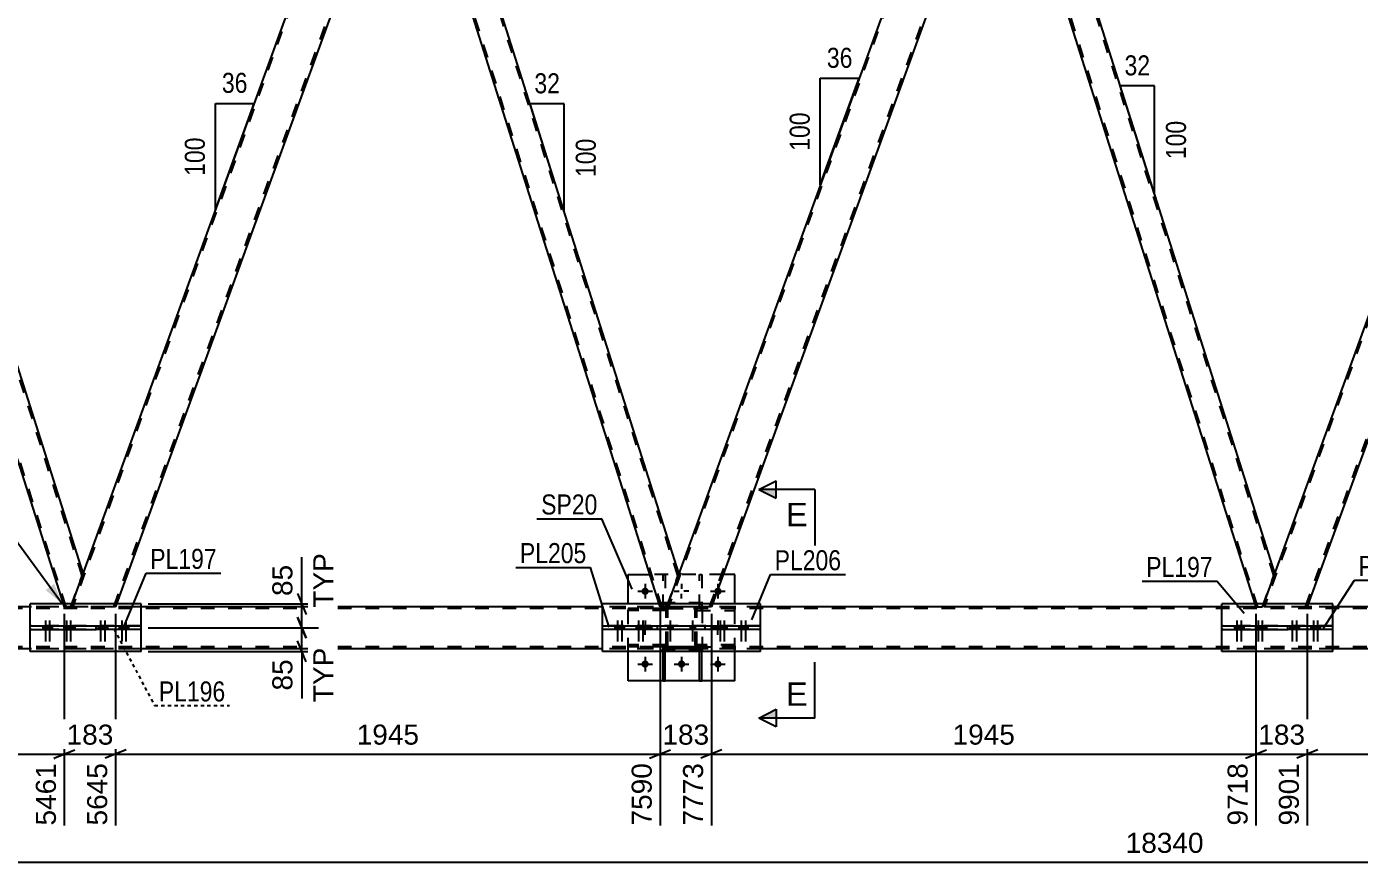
# Model space of a CAD drawing. Header units: millimetres. Extents: x -121 to 720, y -404 to 190.
# Drawn here: x 134.5 to 324.9, y -158.5 to -39.1 of the extents above; entities that cross this region are included whole.
import ezdxf

# ---------------------------------------------------------------- set-up
doc = ezdxf.new("R2010")
doc.units = ezdxf.units.MM
for name, pattern in [('DXK_LINE_DOT2', [3.9198, 1.9599, -1.9599]), ('DXK_LINE_DOT3', [5.9187, 2.979, -0.9799, 0.9799, -0.9799]), ('DXK_LINE_DOT4', [0.9408, 0.4704, -0.4704])]:
    doc.linetypes.add(name, pattern=pattern)
doc.styles.add('Arial', font='ARIAL.TTF', dxfattribs={"height": 0.2})
doc.styles.add('Arial Narrow', font='ARIALN.TTF', dxfattribs={"height": 0.2})

# ---------------------------------------------------------------- blocks, each defined once
blk = doc.blocks.new('Part-318886794-3468 - 3431')
at = {"color": 2, "linetype": 'Continuous'}
for p, q in [((150.88, -121.6), (135.03, -121.6)), ((135.03, -124.76), (135.03, -121.6)), ((150.88, -124.76), (150.88, -121.6)), ((135.03, -128.4), (135.03, -125.24)), ((150.88, -128.4), (150.88, -125.24)), ((150.88, -128.4), (135.03, -128.4))]:
    blk.add_line(p, q, dxfattribs=at)
at = {"color": 7, "linetype": 'DXK_LINE_DOT2'}
for p, q in [((135.03, -125.24), (135.03, -124.76)), ((150.88, -125.24), (150.88, -124.76))]:
    blk.add_line(p, q, dxfattribs=at)
blk = doc.blocks.new('Bolt-318886794-4110 - 3431')
at = {"linetype": 'Continuous'}
for points in [[(315.73, -124.76), (315.01, -124.76), (315.01, -125.24), (315.73, -125.24)], [(316.33, -124.76), (315.61, -124.76), (315.61, -125.24), (316.33, -125.24)], [(318.75, -124.76), (318.03, -124.76), (318.03, -125.24), (318.75, -125.24)], [(319.35, -124.76), (318.63, -124.76), (318.63, -125.24), (319.35, -125.24)]]:
    blk.add_hatch(color=1, dxfattribs=at).paths.add_polyline_path(points)
at = {"color": 1, "linetype": 'Continuous'}
for p, q in [((315.01, -124.76), (315.01, -125.24)), ((315.37, -123.96), (315.37, -126.96)), ((315.61, -124.76), (315.61, -125.24)), ((315.73, -124.76), (315.73, -125.24)), ((315.97, -123.96), (315.97, -126.96)), ((316.33, -124.76), (316.33, -125.24)), ((318.03, -124.76), (318.03, -125.24)), ((318.39, -123.96), (318.39, -126.96)), ((318.63, -124.76), (318.63, -125.24)), ((318.75, -124.76), (318.75, -125.24)), ((318.99, -123.96), (318.99, -126.96)), ((319.35, -124.76), (319.35, -125.24))]:
    blk.add_line(p, q, dxfattribs=at)
blk = doc.blocks.new('Part-318886794-3553 - 3431')
at = {"color": 7, "linetype": 'DXK_LINE_DOT2'}
for p, q in [((619.98, -122.24), (-43.24, -122.24)), ((619.98, -122), (-35.24, -122)), ((150.88, -122), (135.03, -122)), ((239.39, -122), (216.79, -122)), ((321.15, -122), (305.3, -122)), ((619.98, -127.76), (-43.24, -127.76)), ((619.98, -128), (-35.24, -128)), ((150.88, -128), (135.03, -128)), ((239.39, -128), (216.79, -128)), ((321.15, -128), (305.3, -128))]:
    blk.add_line(p, q, dxfattribs=at)
at = {"color": 2, "linetype": 'Continuous'}
for p, q in [((135.03, -122), (69.13, -122)), ((216.79, -122), (150.88, -122)), ((305.3, -122), (239.39, -122)), ((390.43, -122), (321.15, -122)), ((135.03, -128), (69.13, -128)), ((216.79, -128), (150.88, -128)), ((305.3, -128), (239.39, -128)), ((390.43, -128), (321.15, -128))]:
    blk.add_line(p, q, dxfattribs=at)
blk = doc.blocks.new('Bolt-318886794-3619 - 3431')
at = {"linetype": 'Continuous'}
for points in [[(137.56, -124.76), (136.84, -124.76), (136.84, -125.24), (137.56, -125.24)], [(138.16, -124.76), (137.44, -124.76), (137.44, -125.24), (138.16, -125.24)], [(140.57, -124.76), (139.85, -124.76), (139.85, -125.24), (140.57, -125.24)], [(141.17, -124.76), (140.45, -124.76), (140.45, -125.24), (141.17, -125.24)]]:
    blk.add_hatch(color=1, dxfattribs=at).paths.add_polyline_path(points)
at = {"color": 1, "linetype": 'Continuous'}
for p, q in [((136.84, -124.76), (136.84, -125.24)), ((137.2, -123.96), (137.2, -126.96)), ((137.44, -124.76), (137.44, -125.24)), ((137.56, -124.76), (137.56, -125.24)), ((137.8, -123.96), (137.8, -126.96)), ((138.16, -124.76), (138.16, -125.24)), ((139.85, -124.76), (139.85, -125.24)), ((140.21, -123.96), (140.21, -126.96)), ((140.45, -124.76), (140.45, -125.24)), ((140.57, -124.76), (140.57, -125.24)), ((140.81, -123.96), (140.81, -126.96)), ((141.17, -124.76), (141.17, -125.24))]:
    blk.add_line(p, q, dxfattribs=at)
blk = doc.blocks.new('Bolt-318886794-3721 - 3431')
at = {"linetype": 'Continuous'}
for points in [[(223.42, -119.8, -1), (222.38, -119.8, -1)], [(233.82, -119.8, -1), (232.78, -119.8, -1)], [(223.42, -130.2, -1), (222.38, -130.2, -1)], [(228.62, -130.2, -1), (227.58, -130.2, -1)], [(233.82, -130.2, -1), (232.78, -130.2, -1)]]:
    blk.add_hatch(color=1, dxfattribs=at).paths.add_polyline_path(points)
at = {"color": 1, "linetype": 'Continuous'}
for p, q in [((221.86, -119.8), (223.94, -119.8)), ((222.9, -118.76), (222.9, -120.84)), ((227.06, -119.8), (227.76, -119.8)), ((228.1, -118.76), (228.1, -119.45)), ((229.14, -119.8), (228.45, -119.8)), ((232.26, -119.8), (234.34, -119.8)), ((233.3, -118.76), (233.3, -120.84)), ((228.1, -120.84), (228.1, -120.15)), ((221.86, -125), (222.56, -125)), ((222.9, -123.96), (222.9, -124.65)), ((222.9, -126.04), (222.9, -125.35)), ((223.94, -125), (223.25, -125)), ((232.26, -125), (232.96, -125)), ((233.3, -123.96), (233.3, -124.65)), ((233.3, -126.04), (233.3, -125.35)), ((234.34, -125), (233.65, -125)), ((222.9, -129.16), (222.9, -131.24)), ((228.1, -129.16), (228.1, -131.24)), ((233.3, -129.16), (233.3, -131.24)), ((221.86, -130.2), (223.94, -130.2)), ((227.06, -130.2), (229.14, -130.2)), ((232.26, -130.2), (234.34, -130.2))]:
    blk.add_line(p, q, dxfattribs=at)
blk = doc.blocks.new('Bolt-318886794-3722 - 3431')
at = {"linetype": 'Continuous'}
for points in [[(307.82, -124.76), (307.1, -124.76), (307.1, -125.24), (307.82, -125.24)], [(308.43, -124.76), (307.71, -124.76), (307.71, -125.24), (308.43, -125.24)], [(310.84, -124.76), (310.12, -124.76), (310.12, -125.24), (310.84, -125.24)], [(311.44, -124.76), (310.72, -124.76), (310.72, -125.24), (311.44, -125.24)]]:
    blk.add_hatch(color=1, dxfattribs=at).paths.add_polyline_path(points)
at = {"color": 1, "linetype": 'Continuous'}
for p, q in [((307.1, -124.76), (307.1, -125.24)), ((307.46, -123.96), (307.46, -126.96)), ((307.71, -124.76), (307.71, -125.24)), ((307.82, -124.76), (307.82, -125.24)), ((308.07, -123.96), (308.07, -126.96)), ((308.43, -124.76), (308.43, -125.24)), ((310.12, -124.76), (310.12, -125.24)), ((310.48, -123.96), (310.48, -126.96)), ((310.72, -124.76), (310.72, -125.24)), ((310.84, -124.76), (310.84, -125.24)), ((311.08, -123.96), (311.08, -126.96)), ((311.44, -124.76), (311.44, -125.24))]:
    blk.add_line(p, q, dxfattribs=at)
blk = doc.blocks.new('Part-318886794-3852 - 3431')
at = {"color": 2, "linetype": 'Continuous'}
for p, q in [((239.39, -121.6), (216.79, -121.6)), ((216.79, -124.76), (216.79, -121.6)), ((239.39, -124.76), (239.39, -121.6)), ((216.79, -128.4), (216.79, -125.24)), ((239.39, -128.4), (239.39, -125.24)), ((239.39, -128.4), (216.79, -128.4))]:
    blk.add_line(p, q, dxfattribs=at)
at = {"color": 7, "linetype": 'DXK_LINE_DOT2'}
for p, q in [((216.79, -125.24), (216.79, -124.76)), ((239.39, -125.24), (239.39, -124.76))]:
    blk.add_line(p, q, dxfattribs=at)
blk = doc.blocks.new('Part-318886794-3872 - 3431')
at = {"color": 7, "linetype": 'DXK_LINE_DOT2'}
for p, q in [((235.7, -122.24), (230.3, -122.24)), ((230.3, -122.24), (230.3, -122.56)), ((230.3, -122.56), (235.7, -122.56)), ((230.9, -122.56), (230.9, -122.24)), ((235.7, -122.56), (235.7, -122.24))]:
    blk.add_line(p, q, dxfattribs=at)
blk = doc.blocks.new('Part-318886794-3759 - 3431')
at = {"color": 7, "linetype": 'DXK_LINE_DOT2'}
for p, q in [((190.55, -3), (188.82, -7.77)), ((191.5, -3), (190.55, -3)), ((227.59, -117.6), (191.25, -3)), ((191.63, -3.4), (191.5, -3)), ((225.29, -122), (188.95, -7.4)), ((225.99, -122), (227.73, -117.23)), ((225.04, -122), (224.92, -121.6)), ((225.04, -122), (225.99, -122))]:
    blk.add_line(p, q, dxfattribs=at)
at = {"color": 2, "linetype": 'Continuous'}
for p, q in [((227.73, -117.23), (191.63, -3.4)), ((224.92, -121.6), (188.82, -7.77))]:
    blk.add_line(p, q, dxfattribs=at)
blk = doc.blocks.new('Part-318886794-3784 - 3431')
at = {"color": 2, "linetype": 'Continuous'}
for p, q in [((184.02, -3.4), (141, -121.6)), ((190.41, -3.4), (147.39, -121.6))]:
    blk.add_line(p, q, dxfattribs=at)
at = {"color": 7, "linetype": 'DXK_LINE_DOT2'}
for p, q in [((184.42, -3), (141.11, -122)), ((146.99, -122), (190.3, -3)), ((184.02, -3.4), (184.17, -3)), ((184.17, -3), (190.55, -3)), ((190.55, -3), (190.41, -3.4)), ((141, -121.6), (140.86, -122)), ((147.39, -121.6), (147.24, -122)), ((147.24, -122), (140.86, -122))]:
    blk.add_line(p, q, dxfattribs=at)
blk = doc.blocks.new('Part-318886794-3789 - 3431')
at = {"color": 2, "linetype": 'Continuous'}
for p, q in [((354.29, -3.4), (311.27, -121.6)), ((360.68, -3.4), (317.65, -121.6))]:
    blk.add_line(p, q, dxfattribs=at)
at = {"color": 7, "linetype": 'DXK_LINE_DOT2'}
for p, q in [((354.69, -3), (311.38, -122)), ((317.25, -122), (360.57, -3)), ((354.29, -3.4), (354.44, -3)), ((354.44, -3), (360.82, -3)), ((360.82, -3), (360.68, -3.4)), ((311.27, -121.6), (311.12, -122)), ((317.65, -121.6), (317.51, -122)), ((317.51, -122), (311.12, -122))]:
    blk.add_line(p, q, dxfattribs=at)
blk = doc.blocks.new('Part-318886794-3940 - 3431')
at = {"color": 7, "linetype": 'DXK_LINE_DOT2'}
for p, q in [((235.7, -127.44), (230.3, -127.44)), ((230.3, -127.44), (230.3, -127.76)), ((230.9, -127.76), (230.9, -127.44)), ((235.7, -127.76), (235.7, -127.44)), ((230.3, -127.76), (235.7, -127.76))]:
    blk.add_line(p, q, dxfattribs=at)
blk = doc.blocks.new('Part-318886794-3938 - 3431')
at = {"color": 7, "linetype": 'DXK_LINE_DOT2'}
for p, q in [((225.9, -127.44), (220.5, -127.44)), ((220.5, -127.44), (220.5, -127.76)), ((225.3, -127.76), (225.3, -127.44)), ((225.9, -127.76), (225.9, -127.44)), ((225.9, -127.76), (220.5, -127.76))]:
    blk.add_line(p, q, dxfattribs=at)
blk = doc.blocks.new('Part-318886794-3836 - 3431')
at = {"color": 7, "linetype": 'DXK_LINE_DOT2'}
for p, q in [((275.69, -3), (273.95, -7.77)), ((276.64, -3), (275.69, -3)), ((312.73, -117.6), (276.39, -3)), ((276.76, -3.4), (276.64, -3)), ((310.43, -122), (274.09, -7.4)), ((311.12, -122), (312.86, -117.23)), ((310.18, -122), (310.05, -121.6)), ((310.18, -122), (311.12, -122))]:
    blk.add_line(p, q, dxfattribs=at)
at = {"color": 2, "linetype": 'Continuous'}
for p, q in [((312.86, -117.23), (276.76, -3.4)), ((310.05, -121.6), (273.95, -7.77))]:
    blk.add_line(p, q, dxfattribs=at)
blk = doc.blocks.new('Part-318886794-3853 - 3431')
at = {"color": 7, "linetype": 'DXK_LINE_DOT2'}
for p, q in [((231.1, -121.46), (225.1, -121.46)), ((225.1, -128.26), (225.1, -121.46)), ((231.1, -128.26), (231.1, -121.46)), ((231.1, -128.26), (225.1, -128.26))]:
    blk.add_line(p, q, dxfattribs=at)
blk = doc.blocks.new('Part-318886794-3854 - 3431')
at = {"color": 7, "linetype": 'DXK_LINE_DOT2'}
for p, q in [((225.9, -122.48), (225.94, -122.3)), ((225.94, -122.3), (225.9, -122.48)), ((225.9, -127.52), (225.9, -122.48)), ((226.14, -122.48), (226.16, -122.39)), ((226.14, -127.52), (226.14, -122.48)), ((226.16, -122.39), (226.21, -122.31)), ((226.2, -122.04), (226.38, -122)), ((226.38, -122), (226.2, -122.04)), ((226.21, -122.31), (226.29, -122.26)), ((226.29, -122.26), (226.38, -122.24)), ((229.82, -122), (226.38, -122)), ((226.38, -122.24), (229.82, -122.24)), ((229.82, -122), (230.01, -122.04)), ((230.01, -122.04), (229.82, -122)), ((229.82, -122.24), (229.92, -122.26)), ((229.92, -122.26), (229.99, -122.31)), ((229.99, -122.31), (230.05, -122.39)), ((230.05, -122.39), (230.06, -122.48)), ((230.06, -127.52), (230.06, -122.48)), ((230.27, -122.3), (230.3, -122.48)), ((230.3, -122.48), (230.27, -122.3)), ((230.3, -127.52), (230.3, -122.48)), ((225.94, -127.7), (225.9, -127.52)), ((225.9, -127.52), (225.94, -127.7)), ((226.16, -127.61), (226.14, -127.52)), ((230.06, -127.52), (230.05, -127.61)), ((230.3, -127.52), (230.27, -127.7)), ((230.27, -127.7), (230.3, -127.52)), ((226.21, -127.69), (226.16, -127.61)), ((226.38, -128), (226.2, -127.96)), ((226.2, -127.96), (226.38, -128)), ((226.29, -127.74), (226.21, -127.69)), ((226.38, -127.76), (226.29, -127.74)), ((229.82, -127.76), (226.38, -127.76)), ((229.82, -128), (226.38, -128)), ((229.92, -127.74), (229.82, -127.76)), ((230.01, -127.96), (229.82, -128)), ((229.82, -128), (230.01, -127.96)), ((229.99, -127.69), (229.92, -127.74)), ((230.05, -127.61), (229.99, -127.69))]:
    blk.add_line(p, q, dxfattribs=at)
at = {"color": 7, "linetype": 'DXK_LINE_DOT3'}
blk.add_line((228.1, -125), (228.1, -125), dxfattribs=at)
at = {"color": 7, "linetype": 'DXK_LINE_DOT2'}
for centre, start, end in [((226.38, -122.48), 112.5001, 157.5001), ((226.38, -122.48), 112.5001, 157.5001), ((229.82, -122.48), 22.5001, 67.5001), ((229.82, -122.48), 22.5001, 67.5001), ((226.38, -127.52), 202.5001, 247.5001), ((226.38, -127.52), 202.5001, 247.5001), ((229.82, -127.52), 292.5001, 337.5001), ((229.82, -127.52), 292.5001, 337.5001)]:
    blk.add_arc(centre, 0.48, start, end, dxfattribs=at)
blk = doc.blocks.new('Part-318886794-3855 - 3431')
at = {"color": 7, "linetype": 'DXK_LINE_DOT2'}
for p, q in [((225.78, -127.76), (225.46, -127.76)), ((225.46, -128.4), (225.46, -127.76)), ((225.46, -128.36), (225.78, -128.36)), ((225.78, -128.4), (225.78, -127.76))]:
    blk.add_line(p, q, dxfattribs=at)
at = {"color": 2, "linetype": 'Continuous'}
for p, q in [((225.46, -132.6), (225.46, -128.4)), ((225.78, -132.6), (225.78, -128.4)), ((225.46, -132.6), (225.78, -132.6))]:
    blk.add_line(p, q, dxfattribs=at)
blk = doc.blocks.new('Part-318886794-3877 - 3431')
at = {"color": 7, "linetype": 'DXK_LINE_DOT2'}
for p, q in [((230.98, -127.76), (230.66, -127.76)), ((230.66, -128.4), (230.66, -127.76)), ((230.66, -128.36), (230.98, -128.36)), ((230.98, -128.4), (230.98, -127.76))]:
    blk.add_line(p, q, dxfattribs=at)
at = {"color": 2, "linetype": 'Continuous'}
for p, q in [((230.66, -132.6), (230.66, -128.4)), ((230.98, -132.6), (230.98, -128.4)), ((230.66, -132.6), (230.98, -132.6))]:
    blk.add_line(p, q, dxfattribs=at)
blk = doc.blocks.new('Part-318886794-3936 - 3431')
at = {"color": 7, "linetype": 'DXK_LINE_DOT2'}
for p, q in [((225.46, -122.24), (225.46, -117.4)), ((225.46, -117.4), (225.78, -117.4)), ((225.78, -117.4), (225.78, -122.24)), ((225.46, -121.64), (225.78, -121.64)), ((225.78, -122.24), (225.46, -122.24))]:
    blk.add_line(p, q, dxfattribs=at)
blk = doc.blocks.new('Part-318886794-3937 - 3431')
at = {"color": 7, "linetype": 'DXK_LINE_DOT2'}
for p, q in [((230.66, -122.24), (230.66, -117.4)), ((230.66, -117.4), (230.98, -117.4)), ((230.98, -117.4), (230.98, -122.24)), ((230.66, -121.64), (230.98, -121.64)), ((230.98, -122.24), (230.66, -122.24))]:
    blk.add_line(p, q, dxfattribs=at)
blk = doc.blocks.new('Part-318886794-3939 - 3431')
at = {"color": 7, "linetype": 'DXK_LINE_DOT2'}
for p, q in [((225.9, -122.24), (220.5, -122.24)), ((220.5, -122.24), (220.5, -122.56)), ((225.9, -122.56), (220.5, -122.56)), ((225.3, -122.56), (225.3, -122.24)), ((225.9, -122.56), (225.9, -122.24))]:
    blk.add_line(p, q, dxfattribs=at)
blk = doc.blocks.new('Part-318886794-3961 - 3431')
at = {"color": 7, "linetype": 'DXK_LINE_DOT2'}
for p, q in [((105.42, -3), (103.68, -7.77)), ((106.37, -3), (105.42, -3)), ((142.46, -117.6), (106.12, -3)), ((106.5, -3.4), (106.37, -3)), ((140.16, -122), (103.82, -7.4)), ((140.86, -122), (142.59, -117.23)), ((139.91, -122), (139.78, -121.6)), ((139.91, -122), (140.86, -122))]:
    blk.add_line(p, q, dxfattribs=at)
at = {"color": 2, "linetype": 'Continuous'}
for p, q in [((142.59, -117.23), (106.5, -3.4)), ((139.78, -121.6), (103.68, -7.77))]:
    blk.add_line(p, q, dxfattribs=at)
blk = doc.blocks.new('Part-318886794-3966 - 3431')
at = {"color": 2, "linetype": 'Continuous'}
for p, q in [((269.16, -3.4), (226.14, -121.6)), ((275.54, -3.4), (232.52, -121.6))]:
    blk.add_line(p, q, dxfattribs=at)
at = {"color": 7, "linetype": 'DXK_LINE_DOT2'}
for p, q in [((269.56, -3), (226.25, -122)), ((232.12, -122), (275.43, -3)), ((269.16, -3.4), (269.3, -3)), ((269.3, -3), (275.69, -3)), ((275.69, -3), (275.54, -3.4)), ((226.14, -121.6), (225.99, -122)), ((232.52, -121.6), (232.38, -122)), ((232.38, -122), (225.99, -122))]:
    blk.add_line(p, q, dxfattribs=at)
blk = doc.blocks.new('Bolt-318886794-4025 - 3431')
at = {"linetype": 'Continuous'}
for points in [[(145.46, -124.76), (144.74, -124.76), (144.74, -125.24), (145.46, -125.24)], [(146.06, -124.76), (145.34, -124.76), (145.34, -125.24), (146.06, -125.24)], [(148.48, -124.76), (147.76, -124.76), (147.76, -125.24), (148.48, -125.24)], [(149.08, -124.76), (148.36, -124.76), (148.36, -125.24), (149.08, -125.24)]]:
    blk.add_hatch(color=1, dxfattribs=at).paths.add_polyline_path(points)
at = {"color": 1, "linetype": 'Continuous'}
for p, q in [((144.74, -124.76), (144.74, -125.24)), ((145.1, -123.96), (145.1, -126.96)), ((145.34, -124.76), (145.34, -125.24)), ((145.46, -124.76), (145.46, -125.24)), ((145.7, -123.96), (145.7, -126.96)), ((146.06, -124.76), (146.06, -125.24)), ((147.76, -124.76), (147.76, -125.24)), ((148.12, -123.96), (148.12, -126.96)), ((148.36, -124.76), (148.36, -125.24)), ((148.48, -124.76), (148.48, -125.24)), ((148.72, -123.96), (148.72, -126.96)), ((149.08, -124.76), (149.08, -125.24))]:
    blk.add_line(p, q, dxfattribs=at)
blk = doc.blocks.new('Part-318886794-4030 - 3431')
at = {"color": 2, "linetype": 'Continuous'}
for p, q in [((135.03, -124.76), (135.03, -124.76)), ((135.03, -124.76), (144.48, -124.76)), ((135.03, -125.24), (135.03, -124.76)), ((135.03, -125.24), (144.48, -125.24)), ((141.44, -125.24), (141.44, -124.76)), ((144.48, -124.76), (150.89, -124.76)), ((144.48, -125.24), (144.48, -124.76)), ((150.89, -125.24), (144.48, -125.24)), ((150.89, -124.76), (150.89, -124.76)), ((150.89, -125.24), (150.89, -124.76))]:
    blk.add_line(p, q, dxfattribs=at)
at = {"color": 7, "linetype": 'DXK_LINE_DOT2'}
for p, q in [((150.89, -124.76), (135.03, -124.76)), ((135.03, -124.76), (135.03, -124.76)), ((150.89, -125.24), (135.03, -125.24)), ((150.89, -124.76), (150.89, -124.76))]:
    blk.add_line(p, q, dxfattribs=at)
blk = doc.blocks.new('Part-318886794-4067 - 3431')
at = {"color": 2, "linetype": 'Continuous'}
for p, q in [((305.3, -124.76), (305.3, -124.76)), ((305.3, -124.76), (314.74, -124.76)), ((305.3, -125.24), (305.3, -124.76)), ((305.3, -125.24), (314.74, -125.24)), ((311.71, -125.24), (311.71, -124.76)), ((314.74, -124.76), (321.15, -124.76)), ((314.74, -125.24), (314.74, -124.76)), ((321.15, -125.24), (314.74, -125.24)), ((321.15, -124.76), (321.15, -124.76)), ((321.15, -125.24), (321.15, -124.76))]:
    blk.add_line(p, q, dxfattribs=at)
at = {"color": 7, "linetype": 'DXK_LINE_DOT2'}
for p, q in [((321.15, -124.76), (305.3, -124.76)), ((305.3, -124.76), (305.3, -124.76)), ((321.15, -125.24), (305.3, -125.24)), ((321.15, -124.76), (321.15, -124.76))]:
    blk.add_line(p, q, dxfattribs=at)
blk = doc.blocks.new('Bolt-318886794-4068 - 3431')
at = {"linetype": 'Continuous'}
for points in [[(233.97, -124.76), (233.25, -124.76), (233.25, -125.24), (233.97, -125.24)], [(234.57, -124.76), (233.85, -124.76), (233.85, -125.24), (234.57, -125.24)], [(236.99, -124.76), (236.27, -124.76), (236.27, -125.24), (236.99, -125.24)], [(237.59, -124.76), (236.87, -124.76), (236.87, -125.24), (237.59, -125.24)]]:
    blk.add_hatch(color=1, dxfattribs=at).paths.add_polyline_path(points)
at = {"color": 1, "linetype": 'Continuous'}
for p, q in [((233.25, -124.76), (233.25, -125.24)), ((233.61, -123.96), (233.61, -126.96)), ((233.85, -124.76), (233.85, -125.24)), ((233.97, -124.76), (233.97, -125.24)), ((234.21, -123.96), (234.21, -126.96)), ((234.57, -124.76), (234.57, -125.24)), ((236.27, -124.76), (236.27, -125.24)), ((236.63, -123.96), (236.63, -126.96)), ((236.87, -124.76), (236.87, -125.24)), ((236.99, -124.76), (236.99, -125.24)), ((237.23, -123.96), (237.23, -126.96)), ((237.59, -124.76), (237.59, -125.24))]:
    blk.add_line(p, q, dxfattribs=at)
blk = doc.blocks.new('Bolt-318886794-4069 - 3431')
at = {"linetype": 'Continuous'}
for points in [[(226.85, -124.76), (226.13, -124.76), (226.13, -125.24), (226.85, -125.24)], [(226.85, -124.76), (226.13, -124.76), (226.13, -125.24), (226.85, -125.24)], [(230.05, -124.76), (229.33, -124.76), (229.33, -125.24), (230.05, -125.24)], [(230.05, -124.76), (229.33, -124.76), (229.33, -125.24), (230.05, -125.24)]]:
    blk.add_hatch(color=1, dxfattribs=at).paths.add_polyline_path(points)
at = {"color": 1, "linetype": 'Continuous'}
for p, q in [((226.13, -124.76), (226.13, -125.24)), ((226.13, -124.76), (226.13, -125.24)), ((226.49, -123.96), (226.49, -126.96)), ((226.49, -123.96), (226.49, -126.96)), ((226.85, -124.76), (226.85, -125.24)), ((226.85, -124.76), (226.85, -125.24)), ((229.33, -124.76), (229.33, -125.24)), ((229.33, -124.76), (229.33, -125.24)), ((229.69, -123.96), (229.69, -126.96)), ((229.69, -123.96), (229.69, -126.96)), ((230.05, -124.76), (230.05, -125.24)), ((230.05, -124.76), (230.05, -125.24))]:
    blk.add_line(p, q, dxfattribs=at)
blk = doc.blocks.new('Bolt-318886794-4070 - 3431')
at = {"linetype": 'Continuous'}
for points in [[(219.31, -124.76), (218.59, -124.76), (218.59, -125.24), (219.31, -125.24)], [(219.92, -124.76), (219.2, -124.76), (219.2, -125.24), (219.92, -125.24)], [(222.33, -124.76), (221.61, -124.76), (221.61, -125.24), (222.33, -125.24)], [(222.93, -124.76), (222.21, -124.76), (222.21, -125.24), (222.93, -125.24)]]:
    blk.add_hatch(color=1, dxfattribs=at).paths.add_polyline_path(points)
at = {"color": 1, "linetype": 'Continuous'}
for p, q in [((218.59, -124.76), (218.59, -125.24)), ((218.95, -123.96), (218.95, -126.96)), ((219.2, -124.76), (219.2, -125.24)), ((219.31, -124.76), (219.31, -125.24)), ((219.56, -123.96), (219.56, -126.96)), ((219.92, -124.76), (219.92, -125.24)), ((221.61, -124.76), (221.61, -125.24)), ((221.97, -123.96), (221.97, -126.96)), ((222.21, -124.76), (222.21, -125.24)), ((222.33, -124.76), (222.33, -125.24)), ((222.57, -123.96), (222.57, -126.96)), ((222.93, -124.76), (222.93, -125.24))]:
    blk.add_line(p, q, dxfattribs=at)
blk = doc.blocks.new('Part-318886794-4075 - 3431')
at = {"color": 2, "linetype": 'Continuous'}
for p, q in [((216.79, -124.76), (216.79, -124.76)), ((216.79, -124.76), (232.99, -124.76)), ((216.79, -125.24), (216.79, -124.76)), ((232.99, -125.24), (216.79, -125.24)), ((223.2, -125.24), (223.2, -124.76)), ((224.69, -125.24), (224.69, -124.76)), ((231.49, -125.24), (231.49, -124.76)), ((232.99, -124.76), (239.39, -124.76)), ((232.99, -125.24), (232.99, -124.76)), ((239.39, -125.24), (232.99, -125.24)), ((239.39, -124.76), (239.39, -124.76)), ((239.39, -125.24), (239.39, -124.76))]:
    blk.add_line(p, q, dxfattribs=at)
at = {"color": 7, "linetype": 'DXK_LINE_DOT2'}
for p, q in [((239.39, -124.76), (216.79, -124.76)), ((216.79, -124.76), (216.79, -124.76)), ((239.39, -125.24), (216.79, -125.24)), ((239.39, -124.76), (239.39, -124.76))]:
    blk.add_line(p, q, dxfattribs=at)
blk = doc.blocks.new('Part-318886794-4196 - 3431')
at = {"color": 2, "linetype": 'Continuous'}
for p, q in [((321.15, -121.6), (305.3, -121.6)), ((305.3, -124.76), (305.3, -121.6)), ((321.15, -124.76), (321.15, -121.6)), ((305.3, -128.4), (305.3, -125.24)), ((321.15, -128.4), (321.15, -125.24)), ((321.15, -128.4), (305.3, -128.4))]:
    blk.add_line(p, q, dxfattribs=at)
at = {"color": 7, "linetype": 'DXK_LINE_DOT2'}
for p, q in [((305.3, -125.24), (305.3, -124.76)), ((321.15, -125.24), (321.15, -124.76))]:
    blk.add_line(p, q, dxfattribs=at)
blk = doc.blocks.new('Part-318886794-4201 - 3431')
at = {"color": 2, "linetype": 'Continuous'}
for p, q in [((220.5, -121.6), (220.5, -117.4)), ((220.5, -117.4), (223.58, -117.4)), ((235.7, -117.4), (234.05, -117.4)), ((235.7, -121.6), (235.7, -117.4)), ((220.5, -132.6), (220.5, -128.4)), ((235.7, -132.6), (235.7, -128.4)), ((235.7, -132.6), (220.5, -132.6))]:
    blk.add_line(p, q, dxfattribs=at)
at = {"color": 7, "linetype": 'DXK_LINE_DOT2'}
for p, q in [((234.05, -117.4), (223.58, -117.4)), ((220.5, -128.4), (220.5, -121.6)), ((235.7, -128.4), (235.7, -121.6))]:
    blk.add_line(p, q, dxfattribs=at)
blk = doc.blocks.new('StraightDimension-318886794-4505 - 3431')
at = {"color": 7, "linetype": 'Continuous'}
for p, q in [((225.04, -123), (225.04, -153.26)), ((232.38, -123), (232.38, -153.26)), ((223.54, -143.66), (226.54, -142.46)), ((233.88, -142.46), (230.88, -143.66)), ((225.04, -143.06), (232.38, -143.06))]:
    blk.add_line(p, q, dxfattribs=at)
at = {"color": 0}
blk.add_wipeout([(232.64, -142.31), (232.64, -138.11), (224.77, -138.11), (224.77, -142.31)], dxfattribs=at)
at = {"color": 0, "linetype": 'Continuous'}
blk.add_wipeout([(231.78, -143.76), (227.58, -143.76), (227.58, -153.86), (231.78, -153.86)], dxfattribs=at)
at = {"color": 3, "style": 'Arial'}
blk.add_text('183', height=2.865, dxfattribs=at).set_placement((225.37, -141.71))
at = {"color": 3, "linetype": 'Continuous', "style": 'Arial'}
blk.add_text('7773', height=2.865, rotation=90.0002, dxfattribs=at).set_placement((231.18, -153.26))
blk = doc.blocks.new('StraightDimension-318886794-4958 - 3431')
at = {"color": 7, "linetype": 'Continuous'}
for p, q in [((173.25, -123.5), (174.45, -126.5)), ((151.89, -125), (176.25, -125)), ((173.85, -128.4), (173.85, -125)), ((174.45, -129.9), (173.25, -126.9)), ((151.89, -128.4), (176.25, -128.4))]:
    blk.add_line(p, q, dxfattribs=at)
at = {"color": 0}
blk.add_wipeout([(173.1, -128.93), (168.9, -128.93), (168.9, -134.58), (173.1, -134.58)], dxfattribs=at)
at = {"color": 7, "linetype": 'Continuous'}
blk.add_line((173.85, -128.4), (173.85, -135.1), dxfattribs=at)
at = {"color": 3, "style": 'Arial'}
blk.add_text('85', height=2.865, rotation=90.0002, dxfattribs=at).set_placement((172.5, -133.98))
at = {"color": 0, "linetype": 'Continuous'}
blk.add_wipeout([(178.95, -127.27), (174.75, -127.27), (174.75, -136.24), (178.95, -136.24)], dxfattribs=at)
at = {"color": 7, "linetype": 'Continuous'}
blk.add_line((173.85, -128.4), (173.85, -135.1), dxfattribs=at)
at = {"color": 3, "linetype": 'Continuous', "style": 'Arial'}
blk.add_text('TYP', height=2.865, rotation=90.0002, dxfattribs=at).set_placement((178.35, -135.64))
blk = doc.blocks.new('StraightDimension-318886794-4657 - 3431')
at = {"color": 7, "linetype": 'Continuous'}
for p, q in [((317.51, -123), (317.51, -153.26)), ((395.31, -123), (395.31, -155.48)), ((319.01, -142.46), (316.01, -143.66)), ((393.81, -143.66), (396.81, -142.46)), ((317.51, -143.06), (395.31, -143.06))]:
    blk.add_line(p, q, dxfattribs=at)
at = {"color": 0}
blk.add_wipeout([(361.46, -142.31), (361.46, -138.11), (351.36, -138.11), (351.36, -142.31)], dxfattribs=at)
at = {"color": 0, "linetype": 'Continuous'}
blk.add_wipeout([(394.71, -143.76), (390.51, -143.76), (390.51, -156.08), (394.71, -156.08)], dxfattribs=at)
at = {"color": 3, "style": 'Arial'}
blk.add_text('1945', height=2.865, dxfattribs=at).set_placement((351.96, -141.71))
at = {"color": 3, "linetype": 'Continuous', "style": 'Arial'}
blk.add_text('11846', height=2.865, rotation=90.0002, dxfattribs=at).set_placement((394.11, -155.48))
blk = doc.blocks.new('AngleDimension-318886794-11816 - 3431')
at = {"color": 7, "linetype": 'Continuous'}
for p, q in [((161.49, -50.1), (167.03, -50.1)), ((161.49, -65.32), (167.03, -50.1)), ((161.49, -65.32), (161.49, -50.1)), ((162.31, -63.06), (167.03, -50.1))]:
    blk.add_line(p, q, dxfattribs=at)
at = {"color": 0}
for points in [[(166.69, -49.2), (166.69, -45), (161.83, -45), (161.83, -49.2)], [(160.59, -54.36), (156.39, -54.36), (156.39, -61.05), (160.59, -61.05)]]:
    blk.add_wipeout(points, dxfattribs=at)
at = {"color": 3, "style": 'Arial Narrow'}
blk.add_text('36', height=2.863, dxfattribs=at).set_placement((162.43, -48.6))
blk.add_text('100', height=2.863, rotation=90.0002, dxfattribs=at).set_placement((159.99, -60.45))
blk = doc.blocks.new('StraightDimension-318886794-4461 - 3431')
at = {"color": 7, "linetype": 'Continuous'}
for p, q in [((62.11, -123), (62.11, -153.26)), ((139.91, -123), (139.91, -153.26)), ((63.61, -142.46), (60.61, -143.66)), ((138.41, -143.66), (141.41, -142.46)), ((62.11, -143.06), (139.91, -143.06))]:
    blk.add_line(p, q, dxfattribs=at)
at = {"color": 0}
blk.add_wipeout([(106.06, -142.31), (106.06, -138.11), (95.96, -138.11), (95.96, -142.31)], dxfattribs=at)
at = {"color": 0, "linetype": 'Continuous'}
blk.add_wipeout([(139.31, -143.76), (135.11, -143.76), (135.11, -153.86), (139.31, -153.86)], dxfattribs=at)
at = {"color": 3, "style": 'Arial'}
blk.add_text('1945', height=2.865, dxfattribs=at).set_placement((96.56, -141.71))
at = {"color": 3, "linetype": 'Continuous', "style": 'Arial'}
blk.add_text('5461', height=2.865, rotation=90.0002, dxfattribs=at).set_placement((138.71, -153.26))
blk = doc.blocks.new('StraightDimension-318886794-4486 - 3431')
at = {"color": 7, "linetype": 'Continuous'}
for p, q in [((147.24, -123), (147.24, -153.26)), ((225.04, -123), (225.04, -153.26)), ((148.74, -142.46), (145.74, -143.66)), ((223.54, -143.66), (226.54, -142.46)), ((147.24, -143.06), (225.04, -143.06))]:
    blk.add_line(p, q, dxfattribs=at)
at = {"color": 0}
blk.add_wipeout([(191.19, -142.31), (191.19, -138.11), (181.09, -138.11), (181.09, -142.31)], dxfattribs=at)
at = {"color": 0, "linetype": 'Continuous'}
blk.add_wipeout([(224.44, -143.76), (220.24, -143.76), (220.24, -153.86), (224.44, -153.86)], dxfattribs=at)
at = {"color": 3, "style": 'Arial'}
blk.add_text('1945', height=2.865, dxfattribs=at).set_placement((181.69, -141.71))
at = {"color": 3, "linetype": 'Continuous', "style": 'Arial'}
blk.add_text('7590', height=2.865, rotation=90.0002, dxfattribs=at).set_placement((223.84, -153.26))
blk = doc.blocks.new('StraightDimension-318886794-4524 - 3431')
at = {"color": 7, "linetype": 'Continuous'}
for p, q in [((310.18, -123), (310.18, -153.26)), ((317.51, -123), (317.51, -153.26)), ((308.68, -143.66), (311.68, -142.46)), ((319.01, -142.46), (316.01, -143.66)), ((310.18, -143.06), (317.51, -143.06))]:
    blk.add_line(p, q, dxfattribs=at)
at = {"color": 0}
blk.add_wipeout([(317.78, -142.31), (317.78, -138.11), (309.91, -138.11), (309.91, -142.31)], dxfattribs=at)
at = {"color": 0, "linetype": 'Continuous'}
blk.add_wipeout([(316.91, -143.76), (312.71, -143.76), (312.71, -153.86), (316.91, -153.86)], dxfattribs=at)
at = {"color": 3, "style": 'Arial'}
blk.add_text('183', height=2.865, dxfattribs=at).set_placement((310.51, -141.71))
at = {"color": 3, "linetype": 'Continuous', "style": 'Arial'}
blk.add_text('9901', height=2.865, rotation=90.0002, dxfattribs=at).set_placement((316.31, -153.26))
blk = doc.blocks.new('StraightDimension-318886794-4619 - 3431')
at = {"color": 7, "linetype": 'Continuous'}
for p, q in [((139.91, -123), (139.91, -153.26)), ((147.24, -123), (147.24, -153.26)), ((138.41, -143.66), (141.41, -142.46)), ((148.74, -142.46), (145.74, -143.66)), ((139.91, -143.06), (147.24, -143.06))]:
    blk.add_line(p, q, dxfattribs=at)
at = {"color": 0}
blk.add_wipeout([(147.51, -142.31), (147.51, -138.11), (139.64, -138.11), (139.64, -142.31)], dxfattribs=at)
at = {"color": 0, "linetype": 'Continuous'}
blk.add_wipeout([(146.64, -143.76), (142.44, -143.76), (142.44, -153.86), (146.64, -153.86)], dxfattribs=at)
at = {"color": 3, "style": 'Arial'}
blk.add_text('183', height=2.865, dxfattribs=at).set_placement((140.24, -141.71))
at = {"color": 3, "linetype": 'Continuous', "style": 'Arial'}
blk.add_text('5645', height=2.865, rotation=90.0002, dxfattribs=at).set_placement((146.04, -153.26))
blk = doc.blocks.new('StraightDimension-318886794-4638 - 3431')
at = {"color": 7, "linetype": 'Continuous'}
for p, q in [((232.38, -123), (232.38, -153.26)), ((310.18, -123), (310.18, -153.26)), ((233.88, -142.46), (230.88, -143.66)), ((308.68, -143.66), (311.68, -142.46)), ((232.38, -143.06), (310.18, -143.06))]:
    blk.add_line(p, q, dxfattribs=at)
at = {"color": 0}
blk.add_wipeout([(276.32, -142.31), (276.32, -138.11), (266.23, -138.11), (266.23, -142.31)], dxfattribs=at)
at = {"color": 0, "linetype": 'Continuous'}
blk.add_wipeout([(309.58, -143.76), (305.38, -143.76), (305.38, -153.86), (309.58, -153.86)], dxfattribs=at)
at = {"color": 3, "style": 'Arial'}
blk.add_text('1945', height=2.865, dxfattribs=at).set_placement((266.83, -141.71))
at = {"color": 3, "linetype": 'Continuous', "style": 'Arial'}
blk.add_text('9718', height=2.865, rotation=90.0002, dxfattribs=at).set_placement((308.98, -153.26))
blk = doc.blocks.new('StraightDimension-318886794-4966 - 3431')
at = {"color": 7, "linetype": 'Continuous'}
for p, q in [((151.88, -121.6), (176.25, -121.6)), ((173.25, -120.1), (174.45, -123.1)), ((173.85, -125), (173.85, -121.6)), ((174.45, -126.5), (173.25, -123.5)), ((151.88, -125), (176.25, -125))]:
    blk.add_line(p, q, dxfattribs=at)
at = {"color": 0}
blk.add_wipeout([(173.1, -115.43), (168.9, -115.43), (168.9, -121.08), (173.1, -121.08)], dxfattribs=at)
at = {"color": 7, "linetype": 'Continuous'}
blk.add_line((173.85, -121.6), (173.85, -114.91), dxfattribs=at)
at = {"color": 3, "style": 'Arial'}
blk.add_text('85', height=2.865, rotation=90.0002, dxfattribs=at).set_placement((172.5, -120.48))
at = {"color": 0, "linetype": 'Continuous'}
blk.add_wipeout([(178.95, -113.77), (174.75, -113.77), (174.75, -122.74), (178.95, -122.74)], dxfattribs=at)
at = {"color": 7, "linetype": 'Continuous'}
blk.add_line((173.85, -121.6), (173.85, -114.91), dxfattribs=at)
at = {"color": 3, "linetype": 'Continuous', "style": 'Arial'}
blk.add_text('TYP', height=2.865, rotation=90.0002, dxfattribs=at).set_placement((178.35, -122.14))
blk = doc.blocks.new('StraightDimension-318886794-5277 - 3431')
at = {"color": 7, "linetype": 'Continuous'}
blk.add_line((-56.14, -158.52), (650.37, -158.52), dxfattribs=at)
at = {"color": 0}
blk.add_wipeout([(303.28, -157.77), (303.28, -153.57), (290.96, -153.57), (290.96, -157.77)], dxfattribs=at)
at = {"color": 3, "style": 'Arial'}
blk.add_text('18340', height=2.865, dxfattribs=at).set_placement((291.56, -157.17))
blk = doc.blocks.new('AngleDimension-318886794-11831 - 3431')
at = {"color": 7, "linetype": 'Continuous'}
for p, q in [((210.54, -63.04), (206.46, -50.16)), ((211.35, -50.16), (206.46, -50.16)), ((211.35, -65.6), (206.46, -50.16)), ((211.35, -65.6), (211.35, -50.16))]:
    blk.add_line(p, q, dxfattribs=at)
at = {"color": 0}
for points in [[(211.33, -49.26), (211.33, -45.06), (206.48, -45.06), (206.48, -49.26)], [(216.45, -54.54), (212.25, -54.54), (212.25, -61.22), (216.45, -61.22)]]:
    blk.add_wipeout(points, dxfattribs=at)
at = {"color": 3, "style": 'Arial Narrow'}
blk.add_text('32', height=2.863, dxfattribs=at).set_placement((207.08, -48.66))
blk.add_text('100', height=2.863, rotation=90.0002, dxfattribs=at).set_placement((215.85, -60.62))
blk = doc.blocks.new('AngleDimension-318886794-11846 - 3431')
at = {"color": 7, "linetype": 'Continuous'}
for p, q in [((247.92, -46.52), (253.47, -46.52)), ((247.92, -61.74), (253.47, -46.52)), ((247.92, -61.74), (247.92, -46.52)), ((247.99, -61.56), (247.92, -61.74))]:
    blk.add_line(p, q, dxfattribs=at)
at = {"color": 0}
for points in [[(253.12, -45.62), (253.12, -41.42), (248.27, -41.42), (248.27, -45.62)], [(247.02, -50.78), (242.82, -50.78), (242.82, -57.47), (247.02, -57.47)]]:
    blk.add_wipeout(points, dxfattribs=at)
at = {"color": 3, "style": 'Arial Narrow'}
blk.add_text('36', height=2.863, dxfattribs=at).set_placement((248.87, -45.02))
blk.add_text('100', height=2.863, rotation=90.0002, dxfattribs=at).set_placement((246.42, -56.87))
blk = doc.blocks.new('AngleDimension-318886794-11861 - 3431')
at = {"color": 7, "linetype": 'Continuous'}
for p, q in [((294.35, -58.85), (290.78, -47.6)), ((295.68, -47.6), (290.78, -47.6)), ((295.68, -63.05), (290.78, -47.6)), ((295.68, -63.05), (295.68, -47.6))]:
    blk.add_line(p, q, dxfattribs=at)
at = {"color": 0}
for points in [[(295.66, -46.7), (295.66, -42.5), (290.8, -42.5), (290.8, -46.7)], [(300.78, -51.98), (296.58, -51.98), (296.58, -58.67), (300.78, -58.67)]]:
    blk.add_wipeout(points, dxfattribs=at)
at = {"color": 3, "style": 'Arial Narrow'}
blk.add_text('32', height=2.863, dxfattribs=at).set_placement((291.4, -46.1))
blk.add_text('100', height=2.863, rotation=90.0002, dxfattribs=at).set_placement((300.18, -58.07))
blk = doc.blocks.new('Mark-318886794-4071 - 3431')
at = {"color": 0}
blk.add_wipeout([(214.51, -115.78), (214.51, -112.78), (205.01, -112.78), (205.01, -115.78)], dxfattribs=at)
blk.add_wipeout([(214.51, -115.78), (214.51, -112.78), (205.01, -112.78), (205.01, -115.78)], dxfattribs=at)
at = {"color": 30, "linetype": 'Continuous'}
for p in [(204.41, -116.38), (217.78, -124.91)]:
    blk.add_line(p, (215.11, -116.38), dxfattribs=at)
at = {"color": 3, "style": 'Arial Narrow'}
blk.add_text('PL205', height=2.863, dxfattribs=at).set_placement((205.01, -115.78))
blk = doc.blocks.new('SectionMark-318886794-5512 - 3431')
at = {"linetype": 'Continuous'}
for points in [[(241.63, -105.26), (241.63, -106.51), (239.13, -105.26)], [(241.63, -136.66), (241.63, -137.91), (239.13, -137.91)]]:
    blk.add_hatch(color=6, dxfattribs=at).paths.add_polyline_path(points)
at = {"color": 6, "linetype": 'Continuous'}
for p, q in [((239.13, -105.26), (241.63, -104.01)), ((241.63, -106.51), (241.63, -104.01)), ((247.13, -105.26), (239.13, -105.26)), ((239.13, -105.26), (241.63, -106.51)), ((247.13, -105.26), (247.13, -113.26)), ((247.13, -137.91), (247.13, -129.91)), ((239.13, -137.91), (241.63, -136.66)), ((241.63, -136.66), (241.63, -139.16)), ((247.13, -137.91), (239.13, -137.91)), ((241.63, -139.16), (239.13, -137.91))]:
    blk.add_line(p, q, dxfattribs=at)
at = {"color": 0, "linetype": 'Continuous'}
for points in [[(246.13, -110.51), (246.13, -107.01), (243.02, -107.01), (243.02, -110.51)], [(246.13, -136.16), (246.13, -132.66), (243.02, -132.66), (243.02, -136.16)]]:
    blk.add_wipeout(points, dxfattribs=at)
at = {"color": 3, "linetype": 'Continuous', "style": 'Arial'}
for p in [(243.02, -110.51), (243.02, -136.16)]:
    blk.add_text('E', height=3.34, dxfattribs=at).set_placement(p)
blk = doc.blocks.new('Mark-318886794-3848 - 3431')
at = {"color": 0}
blk.add_wipeout([(250.91, -116.8), (250.91, -113.8), (241.41, -113.8), (241.41, -116.8)], dxfattribs=at)
blk.add_wipeout([(250.91, -116.8), (250.91, -113.8), (241.41, -113.8), (241.41, -116.8)], dxfattribs=at)
at = {"color": 30, "linetype": 'Continuous'}
for p, q in [((238.16, -123.89), (240.81, -117.4)), ((240.81, -117.4), (251.51, -117.4))]:
    blk.add_line(p, q, dxfattribs=at)
at = {"color": 3, "style": 'Arial Narrow'}
blk.add_text('PL206', height=2.863, dxfattribs=at).set_placement((241.41, -116.8))
blk = doc.blocks.new('Mark-318886794-4197 - 3431')
at = {"color": 0}
blk.add_wipeout([(216.09, -108.83), (216.09, -105.83), (208.05, -105.83), (208.05, -108.83)], dxfattribs=at)
blk.add_wipeout([(216.09, -108.83), (216.09, -105.83), (208.05, -105.83), (208.05, -108.83)], dxfattribs=at)
at = {"color": 30, "linetype": 'Continuous'}
for p in [(207.45, -109.43), (221.04, -119.49)]:
    blk.add_line(p, (216.69, -109.43), dxfattribs=at)
at = {"color": 3, "style": 'Arial Narrow'}
blk.add_text('SP20', height=2.863, dxfattribs=at).set_placement((208.05, -108.83))
blk = doc.blocks.new('Mark-318886794-4192 - 3431')
at = {"color": 0}
blk.add_wipeout([(304, -117.76), (304, -114.76), (294.5, -114.76), (294.5, -117.76)], dxfattribs=at)
blk.add_wipeout([(304, -117.76), (304, -114.76), (294.5, -114.76), (294.5, -117.76)], dxfattribs=at)
at = {"color": 30, "linetype": 'Continuous'}
for p in [(293.9, -118.36), (308.48, -122.98)]:
    blk.add_line(p, (304.6, -118.36), dxfattribs=at)
at = {"color": 3, "style": 'Arial Narrow'}
blk.add_text('PL197', height=2.863, dxfattribs=at).set_placement((294.5, -117.76))
blk = doc.blocks.new('Mark-318886794-4026 - 3431')
at = {"color": 0}
blk.add_wipeout([(162.92, -135.54), (162.92, -132.54), (153.42, -132.54), (153.42, -135.54)], dxfattribs=at)
blk.add_wipeout([(162.92, -135.54), (162.92, -132.54), (153.42, -132.54), (153.42, -135.54)], dxfattribs=at)
at = {"color": 30, "linetype": 'DXK_LINE_DOT4'}
for p, q in [((147.02, -125.24), (152.82, -136.14)), ((152.82, -136.14), (163.52, -136.14))]:
    blk.add_line(p, q, dxfattribs=at)
at = {"color": 3, "style": 'Arial Narrow'}
blk.add_text('PL196', height=2.863, dxfattribs=at).set_placement((153.42, -135.54))
blk = doc.blocks.new('Mark-318886794-4063 - 3431')
at = {"color": 0}
blk.add_wipeout([(334.35, -117.62), (334.35, -114.62), (324.84, -114.62), (324.84, -117.62)], dxfattribs=at)
blk.add_wipeout([(334.35, -117.62), (334.35, -114.62), (324.84, -114.62), (324.84, -117.62)], dxfattribs=at)
at = {"color": 30, "linetype": 'Continuous'}
for p, q in [((319.83, -125.08), (324.24, -118.22)), ((324.24, -118.22), (334.95, -118.22))]:
    blk.add_line(p, q, dxfattribs=at)
at = {"color": 3, "style": 'Arial Narrow'}
blk.add_text('PL196', height=2.863, dxfattribs=at).set_placement((324.84, -117.62))
blk = doc.blocks.new('Mark-318886794-4212 - 3431')
at = {"color": 0, "linetype": 'Continuous'}
blk.add_wipeout([(161.69, -116.6), (161.69, -113.6), (152.19, -113.6), (152.19, -116.6)], dxfattribs=at)
blk.add_wipeout([(161.69, -116.6), (161.69, -113.6), (152.19, -113.6), (152.19, -116.6)], dxfattribs=at)
at = {"color": 30, "linetype": 'Continuous'}
for p, q in [((148.2, -125.46), (151.59, -117.2)), ((151.59, -117.2), (162.29, -117.2))]:
    blk.add_line(p, q, dxfattribs=at)
at = {"color": 3, "linetype": 'Continuous', "style": 'Arial Narrow'}
blk.add_text('PL197', height=2.863, dxfattribs=at).set_placement((152.19, -116.6))
blk = doc.blocks.new('WeldMark-318886794-5524 - 3431')
at = {"linetype": 'Continuous'}
blk.add_hatch(color=30, dxfattribs=at).paths.add_polyline_path([(138.45, -118.74), (139.62, -121.6), (137.24, -119.63)])
at = {"color": 3, "linetype": 'Continuous'}
for q in [(110.51, -100.4), (110.51, -108.97)]:
    blk.add_line((114.8, -104.68), q, dxfattribs=at)
at = {"color": 30, "linetype": 'Continuous'}
blk.add_line((139.62, -121.6), (127.22, -104.68), dxfattribs=at)
at = {"color": 3, "linetype": 'Continuous'}
for start, end in [(90, 270), (270, 90)]:
    blk.add_arc((127.22, -104.68), 1.5, start, end, dxfattribs=at)
at = {"color": 0}
blk.add_wipeout([(119.32, -108.78), (119.32, -105.38), (116.7, -105.38), (116.7, -108.78)], dxfattribs=at)
at = {"color": 30, "linetype": 'Continuous'}
blk.add_line((114.8, -104.68), (127.22, -104.68), dxfattribs=at)
at = {"color": 3, "linetype": 'Continuous'}
for p, q in [((119.98, -104.68), (124.27, -104.68)), ((124.27, -104.68), (119.98, -108.97)), ((119.98, -108.97), (119.98, -104.68))]:
    blk.add_line(p, q, dxfattribs=at)
at = {"color": 3, "style": 'Arial'}
blk.add_text('6', height=2.87, dxfattribs=at).set_placement((116.9, -108.58))
at = {"color": 0, "linetype": 'Continuous'}
blk.add_wipeout([(110.9, -105.58), (110.9, -102.58), (103.12, -102.58), (103.12, -105.58)], dxfattribs=at)
blk.add_wipeout([(110.9, -105.58), (110.9, -102.58), (103.12, -102.58), (103.12, -105.58)], dxfattribs=at)
at = {"color": 3, "linetype": 'Continuous', "style": 'Arial'}
blk.add_text('TYP', height=2.865, dxfattribs=at).set_placement((103.12, -105.58))

msp = doc.modelspace()

# ---------------------------------------------------------------- block references
for name in ['Part-318886794-3961 - 3431', 'Part-318886794-3784 - 3431', 'Part-318886794-3759 - 3431', 'Part-318886794-3966 - 3431', 'Part-318886794-3836 - 3431', 'Part-318886794-3789 - 3431', 'Part-318886794-4201 - 3431', 'Part-318886794-3936 - 3431', 'Part-318886794-3937 - 3431', 'Bolt-318886794-3721 - 3431', 'Part-318886794-3468 - 3431', 'Part-318886794-3852 - 3431', 'Part-318886794-3853 - 3431', 'Part-318886794-4196 - 3431', 'Part-318886794-3553 - 3431', 'Part-318886794-3939 - 3431', 'Part-318886794-3854 - 3431', 'Part-318886794-3872 - 3431', 'Part-318886794-4030 - 3431', 'Bolt-318886794-3619 - 3431', 'Bolt-318886794-4025 - 3431', 'Part-318886794-4075 - 3431', 'Bolt-318886794-4070 - 3431', 'Bolt-318886794-4069 - 3431', 'Bolt-318886794-4068 - 3431', 'Part-318886794-4067 - 3431', 'Bolt-318886794-3722 - 3431', 'Bolt-318886794-4110 - 3431', 'Part-318886794-3938 - 3431', 'Part-318886794-3940 - 3431', 'Part-318886794-3855 - 3431', 'Part-318886794-3877 - 3431']:
    msp.add_blockref(name, (0, 0))

# ---------------------------------------------------------------- next in the draw order: block references
for name in ['AngleDimension-318886794-11816 - 3431', 'StraightDimension-318886794-4461 - 3431', 'StraightDimension-318886794-4958 - 3431', 'StraightDimension-318886794-4505 - 3431', 'StraightDimension-318886794-4657 - 3431']:
    msp.add_blockref(name, (0, 0))

# ---------------------------------------------------------------- next in the draw order: block references
for name in ['StraightDimension-318886794-4486 - 3431', 'StraightDimension-318886794-4524 - 3431']:
    msp.add_blockref(name, (0, 0))

# ---------------------------------------------------------------- next in the draw order: block references
for name in ['StraightDimension-318886794-4966 - 3431', 'StraightDimension-318886794-4619 - 3431', 'StraightDimension-318886794-4638 - 3431']:
    msp.add_blockref(name, (0, 0))

# ---------------------------------------------------------------- next in the draw order: block references
msp.add_blockref('StraightDimension-318886794-5277 - 3431', (0, 0))

# ---------------------------------------------------------------- next in the draw order: block references
for name in ['AngleDimension-318886794-11846 - 3431', 'AngleDimension-318886794-11861 - 3431', 'AngleDimension-318886794-11831 - 3431', 'WeldMark-318886794-5524 - 3431', 'SectionMark-318886794-5512 - 3431', 'Mark-318886794-4071 - 3431', 'Mark-318886794-4192 - 3431', 'Mark-318886794-4063 - 3431', 'Mark-318886794-4026 - 3431']:
    msp.add_blockref(name, (0, 0))

# ---------------------------------------------------------------- next in the draw order: block references
for name in ['Mark-318886794-4197 - 3431', 'Mark-318886794-4212 - 3431', 'Mark-318886794-3848 - 3431']:
    msp.add_blockref(name, (0, 0))

doc.saveas('drawing.dxf')
